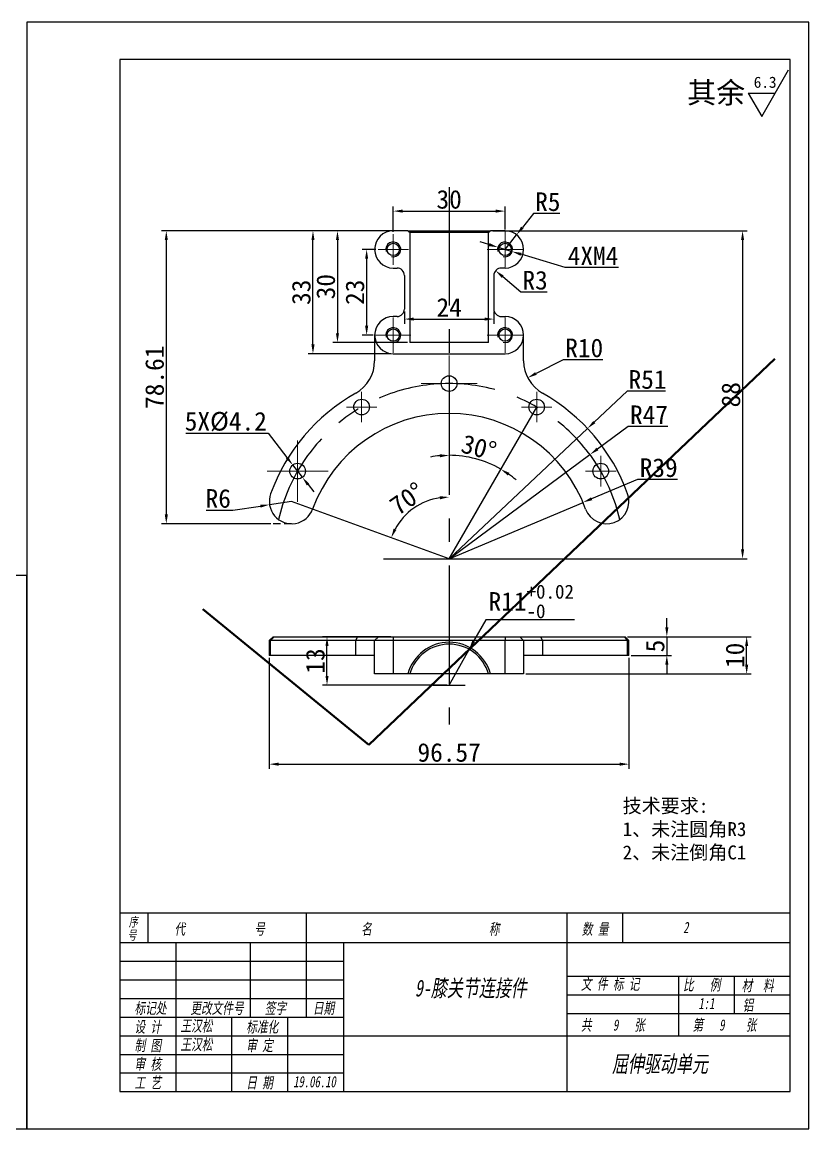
# Model space of a CAD drawing. Header units: millimetres. Extents: x 8840 to 20870, y -7456 to 1741.
# Drawn here: x 12223.4 to 12434.6, y -5488.7 to -5191.7 of the extents above; entities that cross this region are included whole.
import ezdxf

# ---------------------------------------------------------------- set-up
doc = ezdxf.new("R2010")
doc.units = ezdxf.units.MM
doc.linetypes.add('CENTER', pattern=[50.8, 31.75, -6.35, 6.35, -6.35])
doc.linetypes.add('JIS_02_2.0', pattern=[3, 2, -1])
doc.layers.get('0').update_dxf_attribs({"lineweight": 25})
for name, color, linetype in [('中心线', 5, 'CENTER'), ('临时线', 6, 'Continuous'), ('尺寸', 4, 'Continuous'), ('尺寸标注', 4, 'Continuous'), ('文字', 7, 'Continuous'), ('细实线', 2, 'Continuous'), ('虚线', 1, 'JIS_02_2.0')]:
    doc.layers.add(name, color=color, linetype=linetype)
doc.layers.add('粗实线', color=7, linetype='Continuous', lineweight=25)
doc.styles.get("Standard").update_dxf_attribs({"font": ''})
doc.styles.add('样式 2', font='', dxfattribs={"width": 0.7, "oblique": 10})
doc.styles.get('Standard').set_extended_font_data('SimSun')
doc.styles.get('样式 2').set_extended_font_data('SimSun')
doc.dimstyles.new('ISO-25 1.1', dxfattribs={"dimtxt": 5, "dimasz": 2.5, "dimexe": 1.25, "dimexo": 0.625, "dimtad": 1, "dimtoh": 1, "dimdsep": 46, "dimtxsty": 'Standard', "dimcen": 2.5, "dimclrt": 7, "dimadec": 0, "dimazin": 0, "dimtfac": 1, "dimtmove": 0, "dimatfit": 3, "dimfxl": 1, "dimarcsym": 0})

# ---------------------------------------------------------------- blocks, each defined once
blk = doc.blocks.new('SW_CENTERMARKSYMBOL_0')
at = {"color": 0, "linetype": 'Continuous', "lineweight": 0}
for p, q in [((0, 5), (0, 7.5)), ((0, 0), (0, 5)), ((-5, 0), (-7.5, 0)), ((0, 0), (-5, 0)), ((0, 0), (0, -5)), ((0, 0), (5, 0)), ((5, 0), (7.5, 0)), ((0, -5), (0, -7.5))]:
    blk.add_line(p, q, dxfattribs=at)
blk = doc.blocks.new('SW_CENTERMARKSYMBOL_1')
at = {"color": 0, "linetype": 'Continuous', "lineweight": 0}
for p, q in [((0, 5), (0, 8.2)), ((0, 0), (0, 5)), ((-5, 0), (-8.2, 0)), ((0, 0), (-5, 0)), ((0, 0), (0, -5)), ((0, 0), (5, 0)), ((5, 0), (8.2, 0)), ((0, -5), (0, -8.2))]:
    blk.add_line(p, q, dxfattribs=at)
blk = doc.blocks.new('SW_CENTERMARKSYMBOL_2')
at = {"color": 0, "linetype": 'Continuous', "lineweight": 0}
for p, q in [((0, 2.5), (0, 4.1)), ((-2.5, 0), (-4.1, 0)), ((0, 0), (-2.5, 0)), ((0, 0), (0, 2.5)), ((0, 0), (0, -2.5)), ((0, 0), (2.5, 0)), ((2.5, 0), (4.1, 0)), ((0, -2.5), (0, -4.1))]:
    blk.add_line(p, q, dxfattribs=at)
blk = doc.blocks.new('SW_CENTERMARKSYMBOL_3')
at = {"color": 0, "linetype": 'Continuous', "lineweight": 0}
for p, q in [((0, 2.5), (0, 4.1)), ((-2.5, 0), (-4.1, 0)), ((0, 0), (-2.5, 0)), ((0, 0), (0, 2.5)), ((0, 0), (0, -2.5)), ((0, 0), (2.5, 0)), ((2.5, 0), (4.1, 0)), ((0, -2.5), (0, -4.1))]:
    blk.add_line(p, q, dxfattribs=at)
blk = doc.blocks.new('SW_CENTERMARKSYMBOL_4')
at = {"color": 0, "linetype": 'Continuous', "lineweight": 0}
for p, q in [((0, 2.5), (0, 4.1)), ((-2.5, 0), (-4.1, 0)), ((0, 0), (-2.5, 0)), ((0, 0), (0, 2.5)), ((0, 0), (0, -2.5)), ((0, 0), (2.5, 0)), ((2.5, 0), (4.1, 0)), ((0, -2.5), (0, -4.1))]:
    blk.add_line(p, q, dxfattribs=at)
blk = doc.blocks.new('SW_CENTERMARKSYMBOL_5')
at = {"color": 0, "linetype": 'Continuous', "lineweight": 0}
for p, q in [((0, 2.5), (0, 4.1)), ((-2.5, 0), (-4.1, 0)), ((0, 0), (-2.5, 0)), ((0, 0), (0, 2.5)), ((0, 0), (0, -2.5)), ((0, 0), (2.5, 0)), ((2.5, 0), (4.1, 0)), ((0, -2.5), (0, -4.1))]:
    blk.add_line(p, q, dxfattribs=at)
blk = doc.blocks.new('SW_CENTERMARKSYMBOL_6')
at = {"color": 0, "linetype": 'Continuous', "lineweight": 0}
for p, q in [((0, 2.5), (0, 4.75)), ((-2.5, 0), (-4.75, 0)), ((0, 0), (-2.5, 0)), ((0, 0), (0, 2.5)), ((0, 0), (0, -2.5)), ((0, 0), (2.5, 0)), ((2.5, 0), (4.75, 0)), ((0, -2.5), (0, -4.75))]:
    blk.add_line(p, q, dxfattribs=at)
blk = doc.blocks.new('SW_CENTERMARKSYMBOL_7')
at = {"color": 0, "linetype": 'Continuous', "lineweight": 0}
for p, q in [((0, 2.5), (0, 4.75)), ((-2.5, 0), (-4.75, 0)), ((0, 0), (-2.5, 0)), ((0, 0), (0, 2.5)), ((0, 0), (0, -2.5)), ((0, 0), (2.5, 0)), ((2.5, 0), (4.75, 0)), ((0, -2.5), (0, -4.75))]:
    blk.add_line(p, q, dxfattribs=at)
blk = doc.blocks.new('SW_CENTERMARKSYMBOL_8')
at = {"color": 0, "linetype": 'Continuous', "lineweight": 0}
for p, q in [((0, 2.5), (0, 4.75)), ((-2.5, 0), (-4.75, 0)), ((0, 0), (-2.5, 0)), ((0, 0), (0, 2.5)), ((0, 0), (0, -2.5)), ((0, 0), (2.5, 0)), ((2.5, 0), (4.75, 0)), ((0, -2.5), (0, -4.75))]:
    blk.add_line(p, q, dxfattribs=at)
blk = doc.blocks.new('ra')
at = {"layer": '细实线'}
for p, q in [((0, 0), (6, 10.39)), ((-3, 5.2), (0, 0)), ((-3, 5.2), (3, 5.2))]:
    blk.add_line(p, q, dxfattribs=at)
at = {"layer": '文字'}
blk.add_attdef('RA', (-1.78, 6.39), '', height=2.5, dxfattribs=at)
blk = doc.blocks.new('*D568')
at = {"layer": 'Defpoints', "color": 0}
for p in [(12289.74, -5361.66), (12386.31, -5361.66), (12386.31, -5390.86)]:
    blk.add_point(p, dxfattribs=at)
at = {"layer": '尺寸标注', "color": 0, "lineweight": -2}
for p, q in [((12289.74, -5362.28), (12289.74, -5392.11)), ((12386.31, -5362.28), (12386.31, -5392.11)), ((12292.24, -5390.86), (12383.81, -5390.86))]:
    blk.add_line(p, q, dxfattribs=at)
at = {"layer": '尺寸标注', "color": 0}
for points in [[(12292.24, -5390.44), (12292.24, -5391.28), (12289.74, -5390.86)], [(12383.81, -5390.44), (12383.81, -5391.28), (12386.31, -5390.86)]]:
    blk.add_solid(points, dxfattribs=at)
at = {"layer": '尺寸标注', "color": 7, "insert": (12338.03, -5387.74), "char_height": 5, "attachment_point": 5}
blk.add_mtext('96.57', dxfattribs=at)
blk = doc.blocks.new('*D569')
at = {"layer": 'Defpoints', "color": 0}
for p in [(12385.31, -5356.66), (12417.91, -5356.66), (12358.03, -5366.66)]:
    blk.add_point(p, dxfattribs=at)
at = {"layer": '尺寸标注', "color": 0, "lineweight": -2}
for p, q in [((12385.94, -5356.66), (12419.16, -5356.66)), ((12417.91, -5364.16), (12417.91, -5359.16)), ((12358.65, -5366.66), (12419.16, -5366.66))]:
    blk.add_line(p, q, dxfattribs=at)
at = {"layer": '尺寸标注', "color": 0}
for points in [[(12417.5, -5359.16), (12418.33, -5359.16), (12417.91, -5356.66)], [(12417.5, -5364.16), (12418.33, -5364.16), (12417.91, -5366.66)]]:
    blk.add_solid(points, dxfattribs=at)
at = {"layer": '尺寸标注', "color": 7, "insert": (12414.79, -5361.66), "char_height": 5, "attachment_point": 5, "rotation": 90}
blk.add_mtext('10', dxfattribs=at)
blk = doc.blocks.new('*D570')
at = {"layer": 'Defpoints', "color": 0}
for p in [(12385.31, -5356.66), (12386.31, -5361.66), (12396.48, -5361.66)]:
    blk.add_point(p, dxfattribs=at)
at = {"layer": '尺寸标注', "color": 0, "lineweight": -2}
for p, q in [((12396.48, -5354.16), (12396.48, -5351.66)), ((12385.94, -5356.66), (12397.73, -5356.66)), ((12396.48, -5356.66), (12396.48, -5361.66)), ((12386.94, -5361.66), (12397.73, -5361.66)), ((12396.48, -5364.16), (12396.48, -5366.66))]:
    blk.add_line(p, q, dxfattribs=at)
at = {"layer": '尺寸标注', "color": 0}
for points in [[(12396.06, -5354.16), (12396.89, -5354.16), (12396.48, -5356.66)], [(12396.06, -5364.16), (12396.89, -5364.16), (12396.48, -5361.66)]]:
    blk.add_solid(points, dxfattribs=at)
at = {"layer": '尺寸标注', "color": 7, "insert": (12393.35, -5359.16), "char_height": 5, "attachment_point": 5, "rotation": 90}
blk.add_mtext('5', dxfattribs=at)
blk = doc.blocks.new('*D571')
at = {"layer": 'Defpoints', "color": 0}
for p in [(12305.23, -5356.66), (12323.03, -5356.66), (12338.03, -5369.66)]:
    blk.add_point(p, dxfattribs=at)
at = {"layer": '尺寸标注', "color": 0, "lineweight": -2}
for p, q in [((12322.4, -5356.66), (12303.98, -5356.66)), ((12305.23, -5367.16), (12305.23, -5359.16)), ((12337.4, -5369.66), (12303.98, -5369.66))]:
    blk.add_line(p, q, dxfattribs=at)
at = {"layer": '尺寸标注', "color": 0}
for points in [[(12304.82, -5359.16), (12305.65, -5359.16), (12305.23, -5356.66)], [(12304.82, -5367.16), (12305.65, -5367.16), (12305.23, -5369.66)]]:
    blk.add_solid(points, dxfattribs=at)
at = {"layer": '尺寸标注', "color": 7, "insert": (12302.11, -5363.16), "char_height": 5, "attachment_point": 5, "rotation": 90}
blk.add_mtext('13', dxfattribs=at)
blk = doc.blocks.new('*D572')
at = {"layer": 'Defpoints', "color": 0}
for p in [(12343.39, -5360.05), (12338.03, -5369.66)]:
    blk.add_point(p, dxfattribs=at)
at = {"layer": '尺寸标注', "color": 0, "lineweight": -2}
for p, q in [((12347.84, -5352.09), (12344.61, -5357.87)), ((12371.68, -5352.09), (12347.84, -5352.09)), ((12338.03, -5369.66), (12343.39, -5360.05))]:
    blk.add_line(p, q, dxfattribs=at)
at = {"layer": '尺寸标注', "color": 0}
blk.add_solid([(12344.25, -5357.67), (12344.98, -5358.07), (12343.39, -5360.05)], dxfattribs=at)
at = {"layer": '尺寸标注', "color": 7, "insert": (12360.08, -5347.19), "char_height": 5, "attachment_point": 5}
blk.add_mtext('\\A1;R11{\\H3.750000;\\S+0.02^ -0;}', dxfattribs=at)
blk = doc.blocks.new('*D573')
at = {"layer": 'Defpoints', "color": 0}
for p in [(12353.03, -5242.44), (12353.03, -5247.97), (12323.03, -5248.62)]:
    blk.add_point(p, dxfattribs=at)
at = {"layer": '尺寸标注', "color": 0, "lineweight": -2}
for p, q in [((12323.03, -5248), (12323.03, -5241.19)), ((12353.03, -5247.35), (12353.03, -5241.19)), ((12325.53, -5242.44), (12350.53, -5242.44))]:
    blk.add_line(p, q, dxfattribs=at)
at = {"layer": '尺寸标注', "color": 0}
for points in [[(12325.53, -5242.03), (12325.53, -5242.86), (12323.03, -5242.44)], [(12350.53, -5242.03), (12350.53, -5242.86), (12353.03, -5242.44)]]:
    blk.add_solid(points, dxfattribs=at)
at = {"layer": '尺寸标注', "color": 7, "insert": (12338.03, -5239.32), "char_height": 5, "attachment_point": 5}
blk.add_mtext('30', dxfattribs=at)
blk = doc.blocks.new('*D574')
at = {"layer": 'Defpoints', "color": 0}
for p in [(12301.46, -5247.72), (12326.93, -5247.72), (12323.03, -5280.72)]:
    blk.add_point(p, dxfattribs=at)
at = {"layer": '尺寸标注', "color": 0, "lineweight": -2}
for p, q in [((12326.3, -5247.72), (12300.21, -5247.72)), ((12301.46, -5278.22), (12301.46, -5250.22)), ((12322.4, -5280.72), (12300.21, -5280.72))]:
    blk.add_line(p, q, dxfattribs=at)
at = {"layer": '尺寸标注', "color": 0}
for points in [[(12301.05, -5250.22), (12301.88, -5250.22), (12301.46, -5247.72)], [(12301.05, -5278.22), (12301.88, -5278.22), (12301.46, -5280.72)]]:
    blk.add_solid(points, dxfattribs=at)
at = {"layer": '尺寸标注', "color": 7, "insert": (12298.34, -5264.22), "char_height": 5, "attachment_point": 5, "rotation": 90}
blk.add_mtext('33', dxfattribs=at)
blk = doc.blocks.new('*D575')
at = {"layer": 'Defpoints', "color": 0}
for p in [(12356.13, -5248.81), (12353.03, -5252.72)]:
    blk.add_point(p, dxfattribs=at)
at = {"layer": '尺寸标注', "color": 0, "lineweight": -2}
for p, q in [((12360.67, -5243.08), (12357.69, -5246.85)), ((12367.74, -5243.08), (12360.67, -5243.08)), ((12353.03, -5252.72), (12356.13, -5248.81))]:
    blk.add_line(p, q, dxfattribs=at)
at = {"layer": '尺寸标注', "color": 0}
blk.add_solid([(12357.36, -5246.59), (12358.01, -5247.11), (12356.13, -5248.81)], dxfattribs=at)
at = {"layer": '尺寸标注', "color": 7, "insert": (12364.52, -5239.95), "char_height": 5, "attachment_point": 5}
blk.add_mtext('R5', dxfattribs=at)
blk = doc.blocks.new('*D576')
at = {"layer": 'Defpoints', "color": 0}
for p in [(12326.03, -5268.72), (12350.03, -5268.72), (12350.03, -5271.42)]:
    blk.add_point(p, dxfattribs=at)
at = {"layer": '尺寸标注', "color": 0, "lineweight": -2}
for p, q in [((12326.03, -5269.35), (12326.03, -5272.67)), ((12328.53, -5271.42), (12347.53, -5271.42)), ((12350.03, -5269.35), (12350.03, -5272.67))]:
    blk.add_line(p, q, dxfattribs=at)
at = {"layer": '尺寸标注', "color": 0}
for points in [[(12328.53, -5271), (12328.53, -5271.83), (12326.03, -5271.42)], [(12347.53, -5271), (12347.53, -5271.83), (12350.03, -5271.42)]]:
    blk.add_solid(points, dxfattribs=at)
at = {"layer": '尺寸标注', "color": 7, "insert": (12338.03, -5268.29), "char_height": 5, "attachment_point": 5}
blk.add_mtext('24', dxfattribs=at)
blk = doc.blocks.new('*D577')
at = {"layer": 'Defpoints', "color": 0}
for p in [(12318.93, -5252.72), (12315.88, -5275.72), (12318.28, -5275.72)]:
    blk.add_point(p, dxfattribs=at)
at = {"layer": '尺寸标注', "color": 0, "lineweight": -2}
for p, q in [((12318.3, -5252.72), (12314.63, -5252.72)), ((12315.88, -5255.22), (12315.88, -5273.22)), ((12317.65, -5275.72), (12314.63, -5275.72))]:
    blk.add_line(p, q, dxfattribs=at)
at = {"layer": '尺寸标注', "color": 0}
for points in [[(12315.46, -5255.22), (12316.29, -5255.22), (12315.88, -5252.72)], [(12315.46, -5273.22), (12316.29, -5273.22), (12315.88, -5275.72)]]:
    blk.add_solid(points, dxfattribs=at)
at = {"layer": '尺寸标注', "color": 7, "insert": (12312.75, -5264.22), "char_height": 5, "attachment_point": 5, "rotation": 90}
blk.add_mtext('23', dxfattribs=at)
blk = doc.blocks.new('*D578')
at = {"layer": 'Defpoints', "color": 0}
for p in [(12326.93, -5247.72), (12308.04, -5277.72), (12327.45, -5277.72)]:
    blk.add_point(p, dxfattribs=at)
at = {"layer": '尺寸标注', "color": 0, "lineweight": -2}
for p, q in [((12326.3, -5247.72), (12306.79, -5247.72)), ((12308.04, -5250.22), (12308.04, -5275.22)), ((12326.82, -5277.72), (12306.79, -5277.72))]:
    blk.add_line(p, q, dxfattribs=at)
at = {"layer": '尺寸标注', "color": 0}
for points in [[(12307.63, -5250.22), (12308.46, -5250.22), (12308.04, -5247.72)], [(12307.63, -5275.22), (12308.46, -5275.22), (12308.04, -5277.72)]]:
    blk.add_solid(points, dxfattribs=at)
at = {"layer": '尺寸标注', "color": 7, "insert": (12304.92, -5262.72), "char_height": 5, "attachment_point": 5, "rotation": 90}
blk.add_mtext('30', dxfattribs=at)
blk = doc.blocks.new('*D579')
at = {"layer": 'Defpoints', "color": 0}
for p in [(12368.03, -5282.61), (12359.12, -5287.16)]:
    blk.add_point(p, dxfattribs=at)
at = {"layer": '尺寸标注', "color": 0, "lineweight": -2}
for p, q in [((12368.62, -5282.31), (12361.35, -5286.02)), ((12379.33, -5282.31), (12368.62, -5282.31))]:
    blk.add_line(p, q, dxfattribs=at)
at = {"layer": '尺寸标注', "color": 0}
blk.add_solid([(12361.16, -5285.65), (12361.54, -5286.39), (12359.12, -5287.16)], dxfattribs=at)
at = {"layer": '尺寸标注', "color": 7, "insert": (12374.29, -5279.18), "char_height": 5, "attachment_point": 5}
blk.add_mtext('R10', dxfattribs=at)
blk = doc.blocks.new('*D580')
at = {"layer": 'Defpoints', "color": 0}
for p in [(12375.18, -5300.78), (12338.03, -5335.72)]:
    blk.add_point(p, dxfattribs=at)
at = {"layer": '尺寸标注', "color": 0, "lineweight": -2}
for p, q in [((12385.81, -5290.78), (12377, -5299.07)), ((12396.16, -5290.78), (12385.81, -5290.78)), ((12338.03, -5335.72), (12375.18, -5300.78))]:
    blk.add_line(p, q, dxfattribs=at)
at = {"layer": '尺寸标注', "color": 0}
blk.add_solid([(12376.71, -5298.77), (12377.28, -5299.37), (12375.18, -5300.78)], dxfattribs=at)
at = {"layer": '尺寸标注', "color": 7, "insert": (12391.3, -5287.66), "char_height": 5, "attachment_point": 5}
blk.add_mtext('R51', dxfattribs=at)
blk = doc.blocks.new('*D581')
at = {"layer": 'Defpoints', "color": 0}
for p in [(12375.82, -5307.79), (12338.03, -5335.72)]:
    blk.add_point(p, dxfattribs=at)
at = {"layer": '尺寸标注', "color": 0, "lineweight": -2}
for p, q in [((12386.06, -5300.22), (12377.83, -5306.3)), ((12396.71, -5300.22), (12386.06, -5300.22)), ((12338.03, -5335.72), (12375.82, -5307.79))]:
    blk.add_line(p, q, dxfattribs=at)
at = {"layer": '尺寸标注', "color": 0}
blk.add_solid([(12377.59, -5305.96), (12378.08, -5306.63), (12375.82, -5307.79)], dxfattribs=at)
at = {"layer": '尺寸标注', "color": 7, "insert": (12391.7, -5297.1), "char_height": 5, "attachment_point": 5}
blk.add_mtext('R47', dxfattribs=at)
blk = doc.blocks.new('*D582')
at = {"layer": 'Defpoints', "color": 0}
for p in [(12373.98, -5320.61), (12338.03, -5335.72)]:
    blk.add_point(p, dxfattribs=at)
at = {"layer": '尺寸标注', "color": 0, "lineweight": -2}
for p, q in [((12388.63, -5314.44), (12376.28, -5319.64)), ((12399.31, -5314.44), (12388.63, -5314.44)), ((12338.03, -5335.72), (12373.98, -5320.61))]:
    blk.add_line(p, q, dxfattribs=at)
at = {"layer": '尺寸标注', "color": 0}
blk.add_solid([(12376.12, -5319.25), (12376.45, -5320.02), (12373.98, -5320.61)], dxfattribs=at)
at = {"layer": '尺寸标注', "color": 7, "insert": (12394.29, -5311.32), "char_height": 5, "attachment_point": 5}
blk.add_mtext('R39', dxfattribs=at)
blk = doc.blocks.new('*D583')
at = {"layer": 'Defpoints', "color": 0}
for p in [(12338.03, -5235.99), (12361.53, -5295.02), (12347.52, -5309.66), (12338.03, -5335.72), (12338.03, -5380.2)]:
    blk.add_point(p, dxfattribs=at)
at = {"layer": '尺寸标注', "color": 0, "lineweight": -2}
for start, end in [(95.1657, 100.3315), (60, 90), (49.6685, 54.8343)]:
    blk.add_arc((12338.03, -5335.72), 27.74, start, end, dxfattribs=at)
at = {"layer": '尺寸标注', "color": 0}
for points in [[(12335.51, -5307.68), (12335.55, -5308.51), (12338.03, -5307.99)], [(12353.78, -5313.4), (12354.23, -5312.7), (12351.9, -5311.7)]]:
    blk.add_solid(points, dxfattribs=at)
at = {"layer": '尺寸标注', "color": 7, "insert": (12346.02, -5305.91), "char_height": 5, "attachment_point": 5, "rotation": 345}
blk.add_mtext('30°', dxfattribs=at)
blk = doc.blocks.new('*D584')
at = {"layer": 'Defpoints', "color": 0}
for p in [(12296.03, -5310.57), (12298.62, -5313.88)]:
    blk.add_point(p, dxfattribs=at)
at = {"layer": '尺寸标注', "color": 0, "lineweight": -2}
for p, q in [((12267.35, -5302.07), (12289.39, -5302.07)), ((12289.39, -5302.07), (12294.49, -5308.6)), ((12298.62, -5313.88), (12296.03, -5310.57)), ((12300.16, -5315.85), (12301.7, -5317.82))]:
    blk.add_line(p, q, dxfattribs=at)
at = {"layer": '尺寸标注', "color": 0}
for points in [[(12294.82, -5308.34), (12294.16, -5308.86), (12296.03, -5310.57)], [(12300.49, -5315.59), (12299.83, -5316.1), (12298.62, -5313.88)]]:
    blk.add_solid(points, dxfattribs=at)
at = {"layer": '尺寸标注', "color": 7, "insert": (12278.06, -5298.95), "char_height": 5, "attachment_point": 5}
blk.add_mtext('5X%%c4.2', dxfattribs=at)
blk = doc.blocks.new('*D585')
at = {"layer": 'Defpoints', "color": 0}
for p in [(12350.5, -5258.43), (12352.03, -5259.72)]:
    blk.add_point(p, dxfattribs=at)
at = {"layer": '尺寸标注', "color": 0, "lineweight": -2}
for p, q in [((12357.26, -5264.15), (12352.41, -5260.05)), ((12364.32, -5264.15), (12357.26, -5264.15))]:
    blk.add_line(p, q, dxfattribs=at)
at = {"layer": '尺寸标注', "color": 0}
blk.add_solid([(12352.68, -5259.73), (12352.14, -5260.37), (12350.5, -5258.43)], dxfattribs=at)
at = {"layer": '尺寸标注', "color": 7, "insert": (12361.1, -5261.02), "char_height": 5, "attachment_point": 5}
blk.add_mtext('R3', dxfattribs=at)
blk = doc.blocks.new('*D586')
at = {"layer": 'Defpoints', "color": 0}
for p in [(12338.03, -5235.99), (12295.74, -5320.33), (12331.47, -5320.53), (12338.03, -5335.72), (12338.03, -5380.2)]:
    blk.add_point(p, dxfattribs=at)
at = {"layer": '尺寸标注', "color": 0, "lineweight": -2}
blk.add_arc((12338.03, -5335.72), 16.55, 98.6642, 151.3358, dxfattribs=at)
at = {"layer": '尺寸标注', "color": 0}
for points in [[(12335.5, -5318.95), (12335.57, -5319.78), (12338.03, -5319.18)], [(12323.89, -5327.96), (12323.13, -5327.61), (12322.48, -5330.06)]]:
    blk.add_solid(points, dxfattribs=at)
at = {"layer": '尺寸标注', "color": 7, "insert": (12326.74, -5319.61), "char_height": 5, "attachment_point": 5, "rotation": 35}
blk.add_mtext('70°', dxfattribs=at)
blk = doc.blocks.new('*D587')
at = {"layer": 'Defpoints', "color": 0}
for p in [(12326.93, -5247.72), (12262.08, -5326.33), (12290.77, -5326.33)]:
    blk.add_point(p, dxfattribs=at)
at = {"layer": '尺寸标注', "color": 0, "lineweight": -2}
for p, q in [((12326.3, -5247.72), (12260.83, -5247.72)), ((12262.08, -5250.22), (12262.08, -5323.83)), ((12290.15, -5326.33), (12260.83, -5326.33))]:
    blk.add_line(p, q, dxfattribs=at)
at = {"layer": '尺寸标注', "color": 0}
for points in [[(12261.67, -5250.22), (12262.5, -5250.22), (12262.08, -5247.72)], [(12261.67, -5323.83), (12262.5, -5323.83), (12262.08, -5326.33)]]:
    blk.add_solid(points, dxfattribs=at)
at = {"layer": '尺寸标注', "color": 7, "insert": (12258.96, -5287.03), "char_height": 5, "attachment_point": 5, "rotation": 90}
blk.add_mtext('78.61', dxfattribs=at)
blk = doc.blocks.new('*D588')
at = {"layer": 'Defpoints', "color": 0}
for p in [(12289.81, -5321.23), (12295.74, -5320.33)]:
    blk.add_point(p, dxfattribs=at)
at = {"layer": '尺寸标注', "color": 0, "lineweight": -2}
for p, q in [((12279.92, -5322.72), (12287.34, -5321.6)), ((12295.74, -5320.33), (12289.81, -5321.23)), ((12272.77, -5322.72), (12279.92, -5322.72))]:
    blk.add_line(p, q, dxfattribs=at)
at = {"layer": '尺寸标注', "color": 0}
blk.add_solid([(12287.28, -5321.19), (12287.4, -5322.01), (12289.81, -5321.23)], dxfattribs=at)
at = {"layer": '尺寸标注', "color": 7, "insert": (12276.03, -5319.59), "char_height": 5, "attachment_point": 5}
blk.add_mtext('R6', dxfattribs=at)
blk = doc.blocks.new('*D824')
at = {"layer": 'Defpoints', "color": 0}
for p in [(12349.13, -5247.72), (12338.03, -5335.72), (12416.82, -5335.72)]:
    blk.add_point(p, dxfattribs=at)
at = {"layer": '尺寸标注', "color": 0, "lineweight": -2}
for p, q in [((12349.76, -5247.72), (12418.07, -5247.72)), ((12416.82, -5250.22), (12416.82, -5333.22)), ((12338.65, -5335.72), (12418.07, -5335.72))]:
    blk.add_line(p, q, dxfattribs=at)
at = {"layer": '尺寸标注', "color": 0}
for points in [[(12416.4, -5250.22), (12417.24, -5250.22), (12416.82, -5247.72)], [(12416.4, -5333.22), (12417.24, -5333.22), (12416.82, -5335.72)]]:
    blk.add_solid(points, dxfattribs=at)
at = {"layer": '尺寸标注', "color": 7, "insert": (12413.7, -5291.72), "char_height": 5, "attachment_point": 5, "rotation": 90}
blk.add_mtext('88', dxfattribs=at)
blk = doc.blocks.new('*D825')
at = {"layer": 'Defpoints', "color": 0}
for p in [(12351.11, -5252.15), (12354.94, -5253.3)]:
    blk.add_point(p, dxfattribs=at)
at = {"layer": '尺寸标注', "color": 0, "lineweight": -2}
for p, q in [((12348.72, -5251.43), (12346.32, -5250.71)), ((12351.11, -5252.15), (12354.94, -5253.3)), ((12369.18, -5257.57), (12357.34, -5254.02)), ((12383.53, -5257.57), (12369.18, -5257.57))]:
    blk.add_line(p, q, dxfattribs=at)
at = {"layer": '尺寸标注', "color": 0}
for points in [[(12348.84, -5251.03), (12348.6, -5251.83), (12351.11, -5252.15)], [(12357.46, -5253.62), (12357.22, -5254.42), (12354.94, -5253.3)]]:
    blk.add_solid(points, dxfattribs=at)
at = {"layer": '尺寸标注', "color": 7, "insert": (12376.67, -5254.44), "char_height": 5, "attachment_point": 5}
blk.add_mtext('4XM4', dxfattribs=at)
blk = doc.blocks.new('CHECK_DWG')
at = {"layer": '粗实线', "color": 1, "linetype": 'ByBlock', "lineweight": 50}
blk.add_line((0, 0), (109.02, 103.6), dxfattribs=at)
at = {"layer": '粗实线', "color": 1, "linetype": 'ByBlock', "lineweight": 50, "ltscale": 2}
blk.add_line((-44.59, 36.45), (0, 0), dxfattribs=at)

msp = doc.modelspace()

# ---------------------------------------------------------------- linework, layer by layer
for p, q in [((12429.619, -5201.728), (12249.619, -5201.728)), ((12249.619, -5201.728), (12249.619, -5478.728)), ((12429.619, -5478.728), (12429.619, -5201.728)), ((12249.619, -5430.728), (12429.619, -5430.728)), ((12257.119, -5430.728), (12257.119, -5438.728)), ((12299.619, -5430.728), (12299.619, -5438.728)), ((12369.619, -5430.728), (12369.619, -5478.728)), ((12384.619, -5430.728), (12384.619, -5438.728)), ((12249.619, -5438.728), (12429.619, -5438.728)), ((12309.619, -5438.728), (12309.619, -5478.728)), ((12369.619, -5447.728), (12429.619, -5447.728)), ((12249.619, -5453.728), (12309.619, -5453.728)), ((12309.619, -5463.728), (12429.619, -5463.728)), ((12249.619, -5478.728), (12429.619, -5478.728))]:
    msp.add_line(p, q)
for points in [[(12224.619, -5488.728), (12434.619, -5488.728), (12434.619, -5191.728), (12224.619, -5191.728)], [(12119.619, -5488.728), (12224.619, -5488.728), (12224.619, -5340.228), (12119.619, -5340.228)]]:
    msp.add_lwpolyline(points, close=True)
at = {"layer": '中心线'}
for p, q in [((12338.029, -5235.988), (12338.029, -5380.201)), ((12320.419, -5335.724), (12353.575, -5335.724)), ((12333.631, -5369.656), (12342.333, -5369.656))]:
    msp.add_line(p, q, dxfattribs=at)
msp.add_arc((12338.029, -5335.724), 47, 12.94793, 167.05207, dxfattribs=at)
at = {"layer": '临时线'}
for p, q in [((12264.619, -5438.728), (12264.619, -5478.728)), ((12284.619, -5438.728), (12284.619, -5458.728)), ((12299.619, -5438.728), (12299.619, -5458.728)), ((12249.619, -5443.728), (12309.619, -5443.728)), ((12249.619, -5448.728), (12309.619, -5448.728)), ((12399.58, -5447.728), (12399.58, -5463.728)), ((12414.58, -5447.728), (12414.58, -5457.728)), ((12369.619, -5452.728), (12429.619, -5452.728)), ((12249.619, -5458.728), (12309.619, -5458.728)), ((12279.619, -5458.728), (12279.619, -5478.728)), ((12294.619, -5458.728), (12294.619, -5478.728)), ((12369.619, -5457.728), (12429.619, -5457.728)), ((12249.619, -5463.728), (12309.619, -5463.728)), ((12249.619, -5468.728), (12309.619, -5468.728)), ((12249.619, -5473.728), (12309.619, -5473.728))]:
    msp.add_line(p, q, dxfattribs=at)
at = {"layer": '尺寸标注'}
for q in [(12361.529, -5295.021), (12295.743, -5320.333)]:
    msp.add_line((12338.029, -5335.724), q, dxfattribs=at)
at = {"layer": '粗实线'}
for p, q in [((12326.927, -5247.724), (12323.029, -5247.724)), ((12326.927, -5247.724), (12349.131, -5247.724)), ((12353.029, -5247.724), (12349.131, -5247.724)), ((12327.446, -5248.224), (12327.446, -5277.724)), ((12348.612, -5248.224), (12327.446, -5248.224)), ((12348.612, -5277.724), (12348.612, -5248.224)), ((12323.029, -5257.724), (12324.029, -5257.724)), ((12326.029, -5259.724), (12326.029, -5268.724)), ((12350.029, -5259.724), (12350.029, -5268.724)), ((12353.029, -5257.724), (12352.029, -5257.724)), ((12324.029, -5270.724), (12323.029, -5270.724)), ((12352.029, -5270.724), (12353.029, -5270.724)), ((12318.029, -5275.724), (12318.029, -5282.611)), ((12358.029, -5282.611), (12358.029, -5275.724)), ((12348.612, -5277.724), (12327.446, -5277.724)), ((12323.029, -5280.724), (12353.029, -5280.724)), ((12290.743, -5356.656), (12289.743, -5357.656)), ((12289.743, -5357.656), (12289.743, -5361.656)), ((12290.104, -5357.656), (12289.743, -5357.656)), ((12290.104, -5357.656), (12291.044, -5356.656)), ((12312.947, -5357.656), (12290.104, -5357.656)), ((12290.104, -5361.656), (12290.104, -5357.656)), ((12290.743, -5356.656), (12291.044, -5356.656)), ((12291.044, -5356.656), (12313.439, -5356.656)), ((12312.947, -5357.656), (12313.439, -5356.656)), ((12318.029, -5357.656), (12312.947, -5357.656)), ((12312.947, -5361.656), (12312.947, -5357.656)), ((12313.439, -5356.656), (12319.029, -5356.656)), ((12319.029, -5356.656), (12318.029, -5357.656)), ((12318.029, -5366.656), (12318.029, -5357.656)), ((12323.029, -5357.656), (12318.029, -5357.656)), ((12319.029, -5356.656), (12323.029, -5356.656)), ((12323.029, -5356.656), (12353.029, -5356.656)), ((12323.029, -5356.656), (12323.029, -5357.656)), ((12353.029, -5357.656), (12323.029, -5357.656)), ((12323.029, -5357.656), (12323.029, -5366.656)), ((12353.029, -5356.656), (12353.029, -5357.656)), ((12353.029, -5356.656), (12357.029, -5356.656)), ((12353.029, -5366.656), (12353.029, -5357.656)), ((12358.029, -5357.656), (12353.029, -5357.656)), ((12357.029, -5356.656), (12358.029, -5357.656)), ((12357.029, -5356.656), (12362.619, -5356.656)), ((12358.029, -5357.656), (12358.029, -5366.656)), ((12363.111, -5357.656), (12358.029, -5357.656)), ((12363.111, -5357.656), (12362.619, -5356.656)), ((12362.619, -5356.656), (12385.013, -5356.656)), ((12363.111, -5357.656), (12363.111, -5361.656)), ((12385.953, -5357.656), (12363.111, -5357.656)), ((12385.953, -5357.656), (12385.013, -5356.656)), ((12385.013, -5356.656), (12385.315, -5356.656)), ((12386.315, -5357.656), (12385.315, -5356.656)), ((12385.953, -5361.656), (12385.953, -5357.656)), ((12386.315, -5357.656), (12385.953, -5357.656)), ((12386.315, -5361.656), (12386.315, -5357.656)), ((12290.104, -5361.656), (12289.743, -5361.656)), ((12312.947, -5361.656), (12290.104, -5361.656)), ((12318.029, -5361.656), (12312.947, -5361.656)), ((12363.111, -5361.656), (12358.029, -5361.656)), ((12385.953, -5361.656), (12363.111, -5361.656)), ((12386.315, -5361.656), (12385.953, -5361.656)), ((12323.029, -5366.656), (12318.029, -5366.656)), ((12326.927, -5366.656), (12323.029, -5366.656)), ((12348.612, -5366.656), (12327.446, -5366.656)), ((12353.029, -5366.656), (12349.131, -5366.656)), ((12358.029, -5366.656), (12353.029, -5366.656))]:
    msp.add_line(p, q, dxfattribs=at)
for centre, radius in [((12323.029, -5252.724), 1.65), ((12353.029, -5252.724), 1.65), ((12323.029, -5275.724), 1.65), ((12353.029, -5275.724), 1.65), ((12338.029, -5288.724), 2.1), ((12314.529, -5295.021), 2.1), ((12361.529, -5295.021), 2.1), ((12297.326, -5312.224), 2.1), ((12378.732, -5312.224), 2.1)]:
    msp.add_circle(centre, radius, dxfattribs=at)
for centre, radius, start, end in [((12323.029, -5252.724), 5, 90, 180), ((12353.029, -5252.724), 5, 0, 90), ((12323.029, -5252.724), 5, 180, 270), ((12353.029, -5252.724), 5, 270, 0), ((12324.029, -5259.724), 2, 0, 90), ((12352.029, -5259.724), 2, 90, 180), ((12324.029, -5268.724), 2, 270, 0), ((12352.029, -5268.724), 2, 180, 270), ((12323.029, -5275.724), 5, 90, 180), ((12353.029, -5275.724), 5, 0, 90), ((12323.029, -5275.724), 5, 180, 270), ((12353.029, -5275.724), 5, 270, 0), ((12308.029, -5282.611), 10, 299.45917, 0), ((12368.029, -5282.611), 10, 180, 240.54083), ((12338.029, -5335.724), 51, 119.45917, 160), ((12338.029, -5335.724), 51, 20, 60.54083), ((12338.029, -5335.724), 39, 20, 160), ((12295.743, -5320.333), 6, 160, 340), ((12380.315, -5320.333), 6, 200, 20), ((12338.029, -5369.656), 11.5, 15.12167, 164.87833), ((12338.029, -5369.656), 11, 15.82662, 164.17338)]:
    msp.add_arc(centre, radius, start, end, dxfattribs=at)
for points in [[(12327.446, -5248.224), (12327.273, -5248.057), (12327.1, -5247.891), (12326.927, -5247.724)], [(12349.131, -5247.724), (12348.958, -5247.891), (12348.785, -5248.057), (12348.612, -5248.224)], [(12327.446, -5366.656), (12327.273, -5366.656), (12327.1, -5366.656), (12326.927, -5366.656)], [(12349.131, -5366.656), (12348.958, -5366.656), (12348.785, -5366.656), (12348.612, -5366.656)]]:
    msp.add_open_spline(points, degree=3, dxfattribs=at)
at = {"layer": '细实线'}
for centre in [(12323.029, -5252.724), (12353.029, -5252.724), (12323.029, -5275.724), (12353.029, -5275.724)]:
    msp.add_arc(centre, 2, 255, 195, dxfattribs=at)
at = {"layer": '虚线'}
msp.add_line((12295.743, -5326.333), (12290.773, -5326.333), dxfattribs=at)

# ---------------------------------------------------------------- block references
at = {"layer": '中心线'}
for name, p in [('SW_CENTERMARKSYMBOL_8', (12353.029, -5252.724)), ('SW_CENTERMARKSYMBOL_5', (12323.029, -5252.724)), ('SW_CENTERMARKSYMBOL_6', (12323.029, -5275.724)), ('SW_CENTERMARKSYMBOL_7', (12353.029, -5275.724)), ('SW_CENTERMARKSYMBOL_0', (12338.029, -5288.724)), ('SW_CENTERMARKSYMBOL_4', (12314.529, -5295.021)), ('SW_CENTERMARKSYMBOL_2', (12361.529, -5295.021)), ('SW_CENTERMARKSYMBOL_1', (12297.326, -5312.224)), ('SW_CENTERMARKSYMBOL_3', (12378.732, -5312.224))]:
    msp.add_blockref(name, p, dxfattribs=at)
at = {"layer": '尺寸', "xscale": 1.19999999999709, "yscale": 1.199999999999818, "zscale": 1.2}
msp.add_blockref('ra', (12421.951, -5217.02), dxfattribs=at).add_auto_attribs({'RA': '6.3'})
at = {"layer": '尺寸标注', "lineweight": 100}
msp.add_blockref('CHECK_DWG', (12316.501, -5385.687), dxfattribs=at)

# ---------------------------------------------------------------- texts
at = {"style": '样式 2', "oblique": 10, "width": 0.7}
for s, height, p in [('序', 2.5, (12252.026, -5434.427)), ('代             号', 3, (12264.286, -5436.599)), ('名                      称', 3, (12314.417, -5436.599)), ('数 量', 3, (12373.673, -5436.599)), ('2', 3, (12400.888, -5436.17)), ('号', 2.5, (12251.681, -5437.981)), ('9-膝关节连接件', 4.5, (12328.82, -5453.193)), ('文 件 标 记', 3, (12373.426, -5451.358)), ('比   例', 3, (12400.85, -5451.576)), ('材  料', 3, (12416.586, -5451.735)), ('标记处', 3, (12253.555, -5457.834)), ('更改文件号', 3, (12268.555, -5457.834)), ('签字', 3, (12288.555, -5457.834)), ('日期', 3, (12301.444, -5457.834)), ('1:1', 3, (12404.958, -5456.576)), ('铝', 3, (12416.863, -5457.019)), ('设 计', 3, (12253.555, -5462.834)), ('王汉松', 3, (12265.888, -5462.576)), ('标准化', 3, (12283.555, -5462.834)), ('共    9   张', 3, (12373.426, -5462.358)), ('第   9    张', 3, (12403.387, -5462.358)), ('制 图', 3, (12253.555, -5467.834)), ('王汉松', 3, (12265.888, -5467.576)), ('审 定', 3, (12283.555, -5467.834)), ('审 核', 3, (12253.555, -5472.834)), ('屈伸驱动单元', 4.5, (12381.748, -5473.539)), ('工 艺', 3, (12253.555, -5477.834)), ('日 期', 3, (12283.555, -5477.834)), ('19.06.10', 3, (12296.163, -5477.573))]:
    msp.add_text(s, height=height, dxfattribs=at).set_placement(p)
at = {"layer": '文字'}
msp.add_text('其余', height=5.7, dxfattribs=at).set_placement((12401.965, -5213.504))
at = {"layer": '文字', "ltscale": 0.1, "insert": (12384.612, -5400.161), "char_height": 3.75, "width": 54.13968, "attachment_point": 1}
msp.add_mtext('{\\fSimSun|b0|i0|c134|p2;技术要求:\\P1、未注圆角R3\\P2、未注倒角C1}', dxfattribs=at)

# ---------------------------------------------------------------- dimensions: what is measured, and where the dimension line sits
at = {"layer": '尺寸标注'}
for base, line1, line2, picture, middle in [((12331.474, -5320.529), ((12338.029, -5235.988), (12338.029, -5380.201)), ((12338.029, -5335.724), (12295.743, -5320.333)), '*D586', (12326.745, -5319.609)), ((12347.516, -5309.659), ((12338.029, -5335.724), (12361.529, -5295.021)), ((12338.029, -5235.988), (12338.029, -5380.201)), '*D583', (12346.017, -5305.912))]:
    dim = msp.add_angular_dim_2l(base=base, line1=line1, line2=line2, dimstyle='ISO-25 1.1', dxfattribs=at)
    dim.commit()
    dim.dimension.update_dxf_attribs({"geometry": picture, "text_midpoint": middle})
for base, p1, p2, picture, middle in [((12353.029, -5242.444), (12323.029, -5248.624), (12353.029, -5247.974), '*D573', (12338.029, -5239.319)), ((12350.029, -5271.416), (12326.029, -5268.724), (12350.029, -5268.724), '*D576', (12338.029, -5268.291)), ((12386.315, -5390.861), (12289.743, -5361.656), (12386.315, -5361.656), '*D568', (12338.029, -5387.736))]:
    dim = msp.add_linear_dim(base=base, p1=p1, p2=p2, dimstyle='ISO-25 1.1', dxfattribs=at)
    dim.commit()
    dim.dimension.update_dxf_attribs({"geometry": picture, "text_midpoint": middle})
for center, mpoint, picture, middle in [((12353.029, -5252.724), (12356.135, -5248.806), '*D575', (12364.521, -5243.08)), ((12368.029, -5282.611), (12359.122, -5287.157), '*D579', (12374.289, -5282.308)), ((12338.029, -5335.724), (12375.178, -5300.782), '*D580', (12391.299, -5290.78)), ((12338.029, -5335.724), (12375.824, -5307.786), '*D581', (12391.697, -5300.221)), ((12338.029, -5335.724), (12373.979, -5320.606), '*D582', (12394.287, -5314.443))]:
    dim = msp.add_radius_dim(center=center, mpoint=mpoint, dimstyle='ISO-25 1.1', dxfattribs=at)
    dim.commit()
    dim.dimension.update_dxf_attribs({"geometry": picture, "text_midpoint": middle, "dimtype": 164})
for base, p1, p2, picture, middle in [((12262.084, -5326.333), (12326.927, -5247.724), (12290.773, -5326.333), '*D587', (12258.959, -5287.029)), ((12301.462, -5247.724), (12323.029, -5280.724), (12326.927, -5247.724), '*D574', (12298.337, -5264.224)), ((12308.043, -5277.724), (12326.927, -5247.724), (12327.446, -5277.724), '*D578', (12304.918, -5262.724)), ((12416.82, -5335.724), (12349.131, -5247.724), (12338.029, -5335.724), '*D824', (12413.695, -5291.724)), ((12315.878, -5275.724), (12318.929, -5252.724), (12318.279, -5275.724), '*D577', (12312.753, -5264.224)), ((12396.475, -5361.656), (12385.315, -5356.656), (12386.315, -5361.656), '*D570', (12393.35, -5359.156)), ((12305.234, -5356.656), (12338.029, -5369.656), (12323.029, -5356.656), '*D571', (12302.109, -5363.156)), ((12417.915, -5356.656), (12358.029, -5366.656), (12385.315, -5356.656), '*D569', (12414.79, -5361.656))]:
    dim = msp.add_linear_dim(base=base, p1=p1, p2=p2, angle=90, dimstyle='ISO-25 1.1', dxfattribs=at)
    dim.commit()
    dim.dimension.update_dxf_attribs({"geometry": picture, "text_midpoint": middle})
for p1, p2, text, picture, middle in [((12351.113, -5252.149), (12354.944, -5253.299), '4XM4', '*D825', (12376.665, -5257.569)), ((12298.619, -5313.879), (12296.032, -5310.569), '5X%%c4.2', '*D584', (12278.058, -5302.072))]:
    dim = msp.add_diameter_dim_2p(p1=p1, p2=p2, text=text, dimstyle='ISO-25 1.1', dxfattribs=at)
    dim.commit()
    dim.dimension.update_dxf_attribs({"geometry": picture, "text_midpoint": middle, "dimtype": 163})
dim = msp.add_radius_dim(center=(12352.029, -5259.724), mpoint=(12350.502, -5258.432), text='R3', dimstyle='ISO-25 1.1', dxfattribs=at)
dim.commit()
dim.dimension.update_dxf_attribs({"geometry": '*D585', "text_midpoint": (12361.103, -5264.147), "dimtype": 164})
dim = msp.add_radius_dim(center=(12295.743, -5320.333), mpoint=(12289.81, -5321.228), dimstyle='ISO-25 1.1', dxfattribs=at)
dim.commit()
dim.dimension.update_dxf_attribs({"geometry": '*D588', "text_midpoint": (12276.033, -5319.595)})
dim = msp.add_radius_dim(center=(12338.029, -5369.656), mpoint=(12343.394, -5360.053), dimstyle='ISO-25 1.1', override={"dimgap": 0.625, "dimtol": 1, "dimlim": 0, "dimtp": 0.02, "dimtm": 1e-09, "dimtfac": 0.75, "dimtolj": 1}, dxfattribs=at)
dim.commit()
dim.dimension.update_dxf_attribs({"geometry": '*D572', "text_midpoint": (12360.076, -5352.09), "dimtype": 164})

doc.saveas('drawing.dxf')
